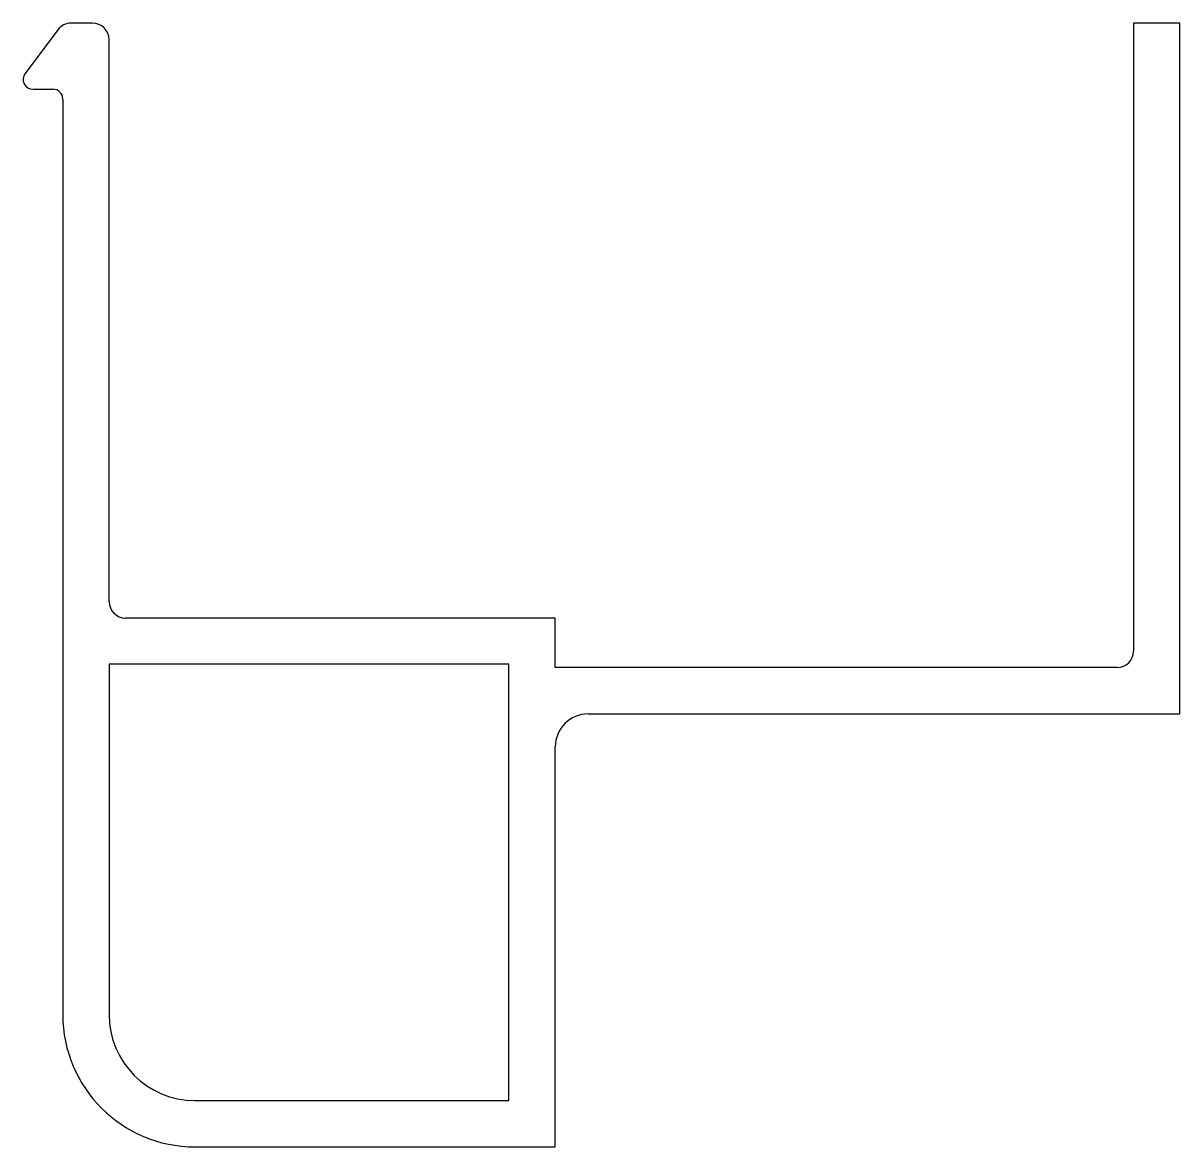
# Model space of a CAD drawing. Extents: x 205.3 to 240.3, y 616.8 to 650.8.
import ezdxf

# ---------------------------------------------------------------- set-up
doc = ezdxf.new("R2010")
doc.units = 0
doc.layers.get('0').update_dxf_attribs({"linetype": 'CONTINUOUS'})

msp = doc.modelspace()

# ---------------------------------------------------------------- linework, layer by layer
for p, q in [((207.396, 650.818), (206.746, 650.818)), ((238.896, 650.818), (238.896, 631.819)), ((240.296, 650.818), (238.896, 650.818)), ((240.296, 629.919), (240.296, 650.818)), ((206.346, 650.618), (205.356, 649.299)), ((207.896, 633.319), (207.896, 650.318)), ((205.596, 648.819), (206.196, 648.819)), ((206.496, 648.519), (206.496, 620.819)), ((221.396, 632.819), (208.396, 632.819)), ((221.396, 631.319), (221.396, 632.819)), ((219.996, 631.419), (207.896, 631.419)), ((207.896, 631.419), (207.896, 620.819)), ((219.996, 618.219), (219.996, 631.419)), ((238.396, 631.319), (221.396, 631.319)), ((222.396, 629.919), (240.296, 629.919)), ((221.396, 616.819), (221.396, 628.919)), ((210.496, 618.219), (219.996, 618.219)), ((210.496, 616.819), (221.396, 616.819))]:
    msp.add_line(p, q)
for centre, radius, start, end in [((206.746, 650.318), 0.5, 90, 143.1301), ((207.396, 650.318), 0.5, 0, 90), ((205.596, 649.119), 0.3, 143.1301, 270), ((206.196, 648.519), 0.3, 0, 90), ((208.396, 633.319), 0.5, 180, 270), ((238.396, 631.819), 0.5, 270, 0), ((222.396, 628.919), 1, 90, 180), ((210.496, 620.819), 4, 180, 270), ((210.496, 620.819), 2.6, 180, 270)]:
    msp.add_arc(centre, radius, start, end)

doc.saveas('drawing.dxf')
